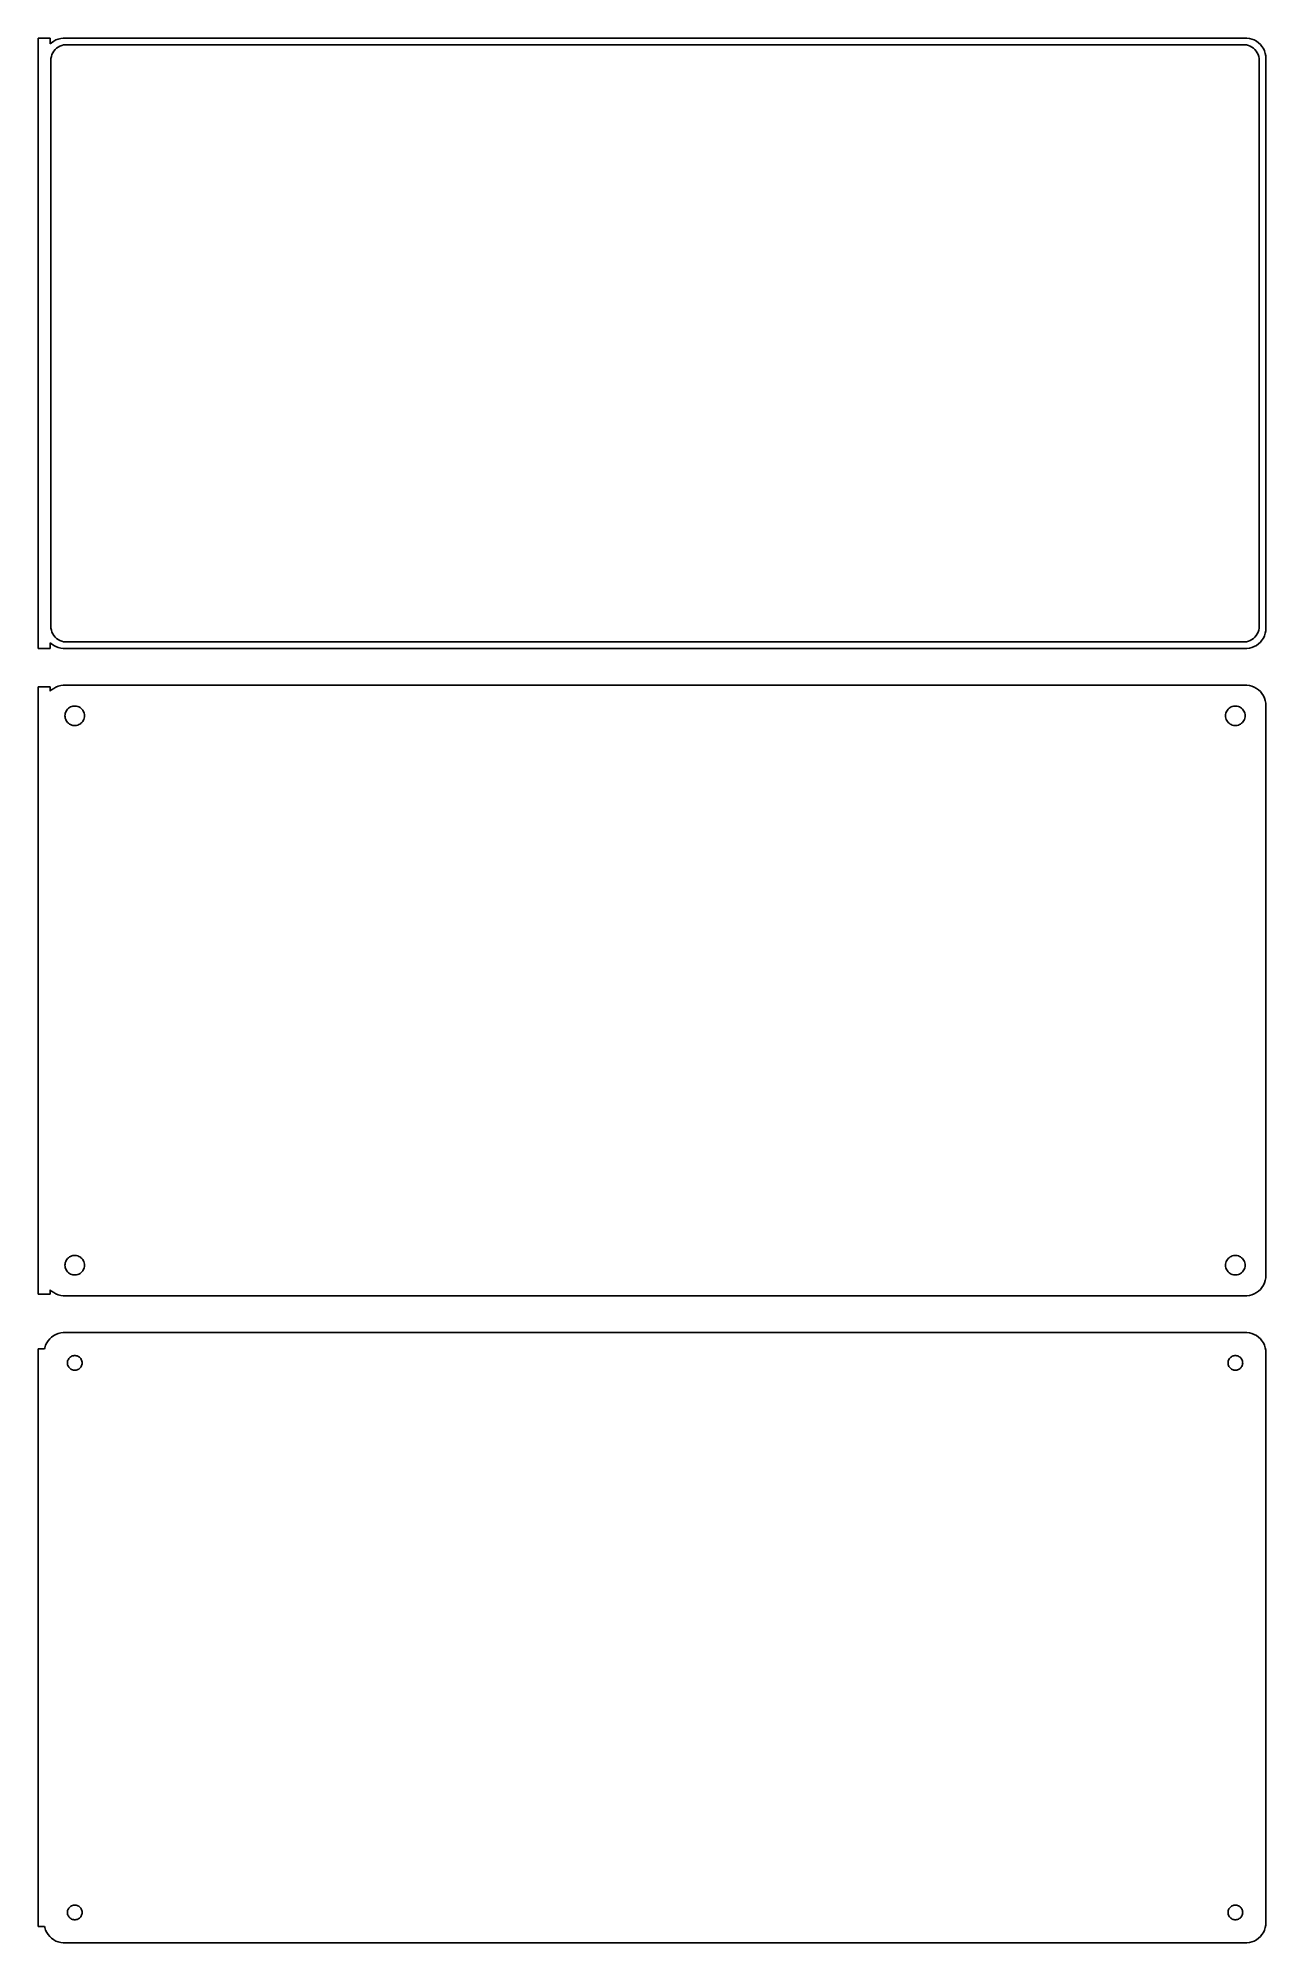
# Model space of a CAD drawing. Header units: metres. Extents: x -152 to 150, y 243 to 711.
import ezdxf

# ---------------------------------------------------------------- set-up
doc = ezdxf.new("R2010")
doc.units = ezdxf.units.M

msp = doc.modelspace()

# ---------------------------------------------------------------- linework, layer by layer
for p, q in [((-148.5, 710.99), (-151.5, 710.99)), ((-151.5, 710.99), (-151.5, 561.01)), ((-148.5, 709.559), (-148.5, 710.99)), ((-148.187, 709.853), (-148.5, 709.559)), ((-148.251, 706.463), (-148.101, 706.926)), ((-147.679, 710.222), (-148.187, 709.853)), ((-148.101, 706.926), (-147.894, 707.366)), ((-147.894, 707.366), (-147.633, 707.776)), ((-147.129, 710.524), (-147.679, 710.222)), ((-147.633, 707.776), (-147.323, 708.151)), ((-147.323, 708.151), (-146.969, 708.484)), ((-146.545, 710.755), (-147.129, 710.524)), ((-146.969, 708.484), (-146.575, 708.77)), ((-146.575, 708.77), (-146.149, 709.004)), ((-145.937, 710.911), (-146.545, 710.755)), ((-146.149, 709.004), (-145.697, 709.183)), ((-145.314, 710.99), (-145.937, 710.911)), ((-145.697, 709.183), (-145.226, 709.304)), ((145.314, 710.99), (-145.314, 710.99)), ((-145.226, 709.304), (-144.743, 709.365)), ((-144.743, 709.365), (144.743, 709.365)), ((144.743, 709.365), (145.226, 709.304)), ((145.226, 709.304), (145.697, 709.183)), ((145.937, 710.911), (145.314, 710.99)), ((145.697, 709.183), (146.149, 709.004)), ((146.545, 710.755), (145.937, 710.911)), ((146.149, 709.004), (146.575, 708.77)), ((147.129, 710.524), (146.545, 710.755)), ((146.575, 708.77), (146.969, 708.484)), ((146.969, 708.484), (147.323, 708.151)), ((147.679, 710.222), (147.129, 710.524)), ((147.323, 708.151), (147.633, 707.776)), ((147.633, 707.776), (147.894, 707.366)), ((148.187, 709.853), (147.679, 710.222)), ((147.894, 707.366), (148.101, 706.926)), ((148.101, 706.926), (148.251, 706.463)), ((148.645, 709.423), (148.187, 709.853)), ((149.045, 708.939), (148.645, 709.423)), ((149.382, 708.409), (149.045, 708.939)), ((149.649, 707.841), (149.382, 708.409)), ((149.843, 707.243), (149.649, 707.841)), ((149.961, 706.627), (149.843, 707.243)), ((-148.373, 705.5), (-148.342, 705.985)), ((-148.373, 566.5), (-148.373, 705.5)), ((-148.342, 705.985), (-148.251, 706.463)), ((148.251, 706.463), (148.342, 705.985)), ((148.342, 705.985), (148.373, 705.5)), ((148.373, 705.5), (148.373, 566.5)), ((150, 706), (149.961, 706.627)), ((150, 566), (150, 706)), ((-148.342, 566.015), (-148.373, 566.5)), ((148.373, 566.5), (148.342, 566.015)), ((-148.5, 562.441), (-148.187, 562.147)), ((-148.5, 561.01), (-148.5, 562.441)), ((-148.251, 565.537), (-148.342, 566.015)), ((-148.101, 565.074), (-148.251, 565.537)), ((-148.187, 562.147), (-147.679, 561.778)), ((-147.894, 564.634), (-148.101, 565.074)), ((-147.633, 564.224), (-147.894, 564.634)), ((-147.679, 561.778), (-147.129, 561.476)), ((-147.323, 563.849), (-147.633, 564.224)), ((-146.969, 563.516), (-147.323, 563.849)), ((-146.575, 563.23), (-146.969, 563.516)), ((-146.149, 562.996), (-146.575, 563.23)), ((-145.697, 562.817), (-146.149, 562.996)), ((-145.226, 562.696), (-145.697, 562.817)), ((-144.743, 562.635), (-145.226, 562.696)), ((144.743, 562.635), (-144.743, 562.635)), ((145.226, 562.696), (144.743, 562.635)), ((145.697, 562.817), (145.226, 562.696)), ((146.149, 562.996), (145.697, 562.817)), ((146.575, 563.23), (146.149, 562.996)), ((146.969, 563.516), (146.575, 563.23)), ((147.323, 563.849), (146.969, 563.516)), ((147.129, 561.476), (147.679, 561.778)), ((147.633, 564.224), (147.323, 563.849)), ((147.894, 564.634), (147.633, 564.224)), ((147.679, 561.778), (148.187, 562.147)), ((148.101, 565.074), (147.894, 564.634)), ((148.251, 565.537), (148.101, 565.074)), ((148.187, 562.147), (148.645, 562.577)), ((148.342, 566.015), (148.251, 565.537)), ((148.645, 562.577), (149.045, 563.061)), ((149.045, 563.061), (149.382, 563.591)), ((149.382, 563.591), (149.649, 564.159)), ((149.649, 564.159), (149.843, 564.757)), ((149.843, 564.757), (149.961, 565.373)), ((149.961, 565.373), (150, 566)), ((-151.5, 561.01), (-148.5, 561.01)), ((-147.129, 561.476), (-146.545, 561.245)), ((-146.545, 561.245), (-145.937, 561.089)), ((-145.937, 561.089), (-145.314, 561.01)), ((-145.314, 561.01), (145.314, 561.01)), ((145.314, 561.01), (145.937, 561.089)), ((145.937, 561.089), (146.545, 561.245)), ((146.545, 561.245), (147.129, 561.476)), ((-148.5, 551.615), (-151.5, 551.615)), ((-151.5, 551.615), (-151.5, 402.385)), ((-148.5, 550.559), (-148.5, 551.615)), ((-148.187, 550.853), (-148.5, 550.559)), ((-147.679, 551.222), (-148.187, 550.853)), ((-147.129, 551.524), (-147.679, 551.222)), ((-146.545, 551.755), (-147.129, 551.524)), ((-145.937, 551.911), (-146.545, 551.755)), ((-145.314, 551.99), (-145.937, 551.911)), ((145.314, 551.99), (-145.314, 551.99)), ((145.937, 551.911), (145.314, 551.99)), ((146.545, 551.755), (145.937, 551.911)), ((147.129, 551.524), (146.545, 551.755)), ((147.679, 551.222), (147.129, 551.524)), ((148.187, 550.853), (147.679, 551.222)), ((148.645, 550.423), (148.187, 550.853)), ((149.045, 549.939), (148.645, 550.423)), ((149.382, 549.409), (149.045, 549.939)), ((149.649, 548.841), (149.382, 549.409)), ((149.843, 548.243), (149.649, 548.841)), ((149.961, 547.627), (149.843, 548.243)), ((150, 547), (149.961, 547.627)), ((-144.9, 544.5), (-144.881, 544.801)), ((-144.881, 544.199), (-144.9, 544.5)), ((-144.881, 544.801), (-144.825, 545.097)), ((-144.825, 543.903), (-144.881, 544.199)), ((-144.825, 545.097), (-144.731, 545.383)), ((-144.731, 543.617), (-144.825, 543.903)), ((-144.731, 545.383), (-144.603, 545.656)), ((-144.603, 543.344), (-144.731, 543.617)), ((-144.603, 545.656), (-144.442, 545.911)), ((-144.442, 543.089), (-144.603, 543.344)), ((-144.442, 545.911), (-144.25, 546.143)), ((-144.25, 542.857), (-144.442, 543.089)), ((-144.25, 546.143), (-144.03, 546.349)), ((-144.03, 542.651), (-144.25, 542.857)), ((-144.03, 546.349), (-143.786, 546.526)), ((-143.786, 546.526), (-143.522, 546.672)), ((-143.522, 546.672), (-143.242, 546.783)), ((-143.242, 546.783), (-142.95, 546.857)), ((-142.95, 546.857), (-142.651, 546.895)), ((-142.651, 546.895), (-142.349, 546.895)), ((-142.349, 546.895), (-142.05, 546.857)), ((-142.05, 546.857), (-141.758, 546.783)), ((-141.758, 546.783), (-141.478, 546.672)), ((-141.478, 546.672), (-141.214, 546.526)), ((-141.214, 546.526), (-140.97, 546.349)), ((-140.97, 546.349), (-140.75, 546.143)), ((-140.75, 542.857), (-140.97, 542.651)), ((-140.75, 546.143), (-140.558, 545.911)), ((-140.558, 543.089), (-140.75, 542.857)), ((-140.558, 545.911), (-140.397, 545.656)), ((-140.397, 543.344), (-140.558, 543.089)), ((-140.397, 545.656), (-140.269, 545.383)), ((-140.269, 543.617), (-140.397, 543.344)), ((-140.269, 545.383), (-140.175, 545.097)), ((-140.175, 543.903), (-140.269, 543.617)), ((-140.175, 545.097), (-140.119, 544.801)), ((-140.119, 544.199), (-140.175, 543.903)), ((-140.119, 544.801), (-140.1, 544.5)), ((-140.1, 544.5), (-140.119, 544.199)), ((140.1, 544.5), (140.119, 544.801)), ((140.119, 544.199), (140.1, 544.5)), ((140.119, 544.801), (140.175, 545.097)), ((140.175, 543.903), (140.119, 544.199)), ((140.175, 545.097), (140.269, 545.383)), ((140.269, 543.617), (140.175, 543.903)), ((140.269, 545.383), (140.397, 545.656)), ((140.397, 543.344), (140.269, 543.617)), ((140.397, 545.656), (140.558, 545.911)), ((140.558, 543.089), (140.397, 543.344)), ((140.558, 545.911), (140.75, 546.143)), ((140.75, 542.857), (140.558, 543.089)), ((140.75, 546.143), (140.97, 546.349)), ((140.97, 542.651), (140.75, 542.857)), ((140.97, 546.349), (141.214, 546.526)), ((141.214, 546.526), (141.478, 546.672)), ((141.478, 546.672), (141.758, 546.783)), ((141.758, 546.783), (142.05, 546.857)), ((142.05, 546.857), (142.349, 546.895)), ((142.349, 546.895), (142.651, 546.895)), ((142.651, 546.895), (142.95, 546.857)), ((142.95, 546.857), (143.242, 546.783)), ((143.242, 546.783), (143.522, 546.672)), ((143.522, 546.672), (143.786, 546.526)), ((143.786, 546.526), (144.03, 546.349)), ((144.03, 546.349), (144.25, 546.143)), ((144.25, 542.857), (144.03, 542.651)), ((144.25, 546.143), (144.442, 545.911)), ((144.442, 543.089), (144.25, 542.857)), ((144.442, 545.911), (144.603, 545.656)), ((144.603, 543.344), (144.442, 543.089)), ((144.603, 545.656), (144.731, 545.383)), ((144.731, 543.617), (144.603, 543.344)), ((144.731, 545.383), (144.825, 545.097)), ((144.825, 543.903), (144.731, 543.617)), ((144.825, 545.097), (144.881, 544.801)), ((144.881, 544.199), (144.825, 543.903)), ((144.881, 544.801), (144.9, 544.5)), ((144.9, 544.5), (144.881, 544.199)), ((150, 407), (150, 547)), ((-143.786, 542.474), (-144.03, 542.651)), ((-143.522, 542.328), (-143.786, 542.474)), ((-143.242, 542.217), (-143.522, 542.328)), ((-142.95, 542.143), (-143.242, 542.217)), ((-142.651, 542.105), (-142.95, 542.143)), ((-142.349, 542.105), (-142.651, 542.105)), ((-142.05, 542.143), (-142.349, 542.105)), ((-141.758, 542.217), (-142.05, 542.143)), ((-141.478, 542.328), (-141.758, 542.217)), ((-141.214, 542.474), (-141.478, 542.328)), ((-140.97, 542.651), (-141.214, 542.474)), ((141.214, 542.474), (140.97, 542.651)), ((141.478, 542.328), (141.214, 542.474)), ((141.758, 542.217), (141.478, 542.328)), ((142.05, 542.143), (141.758, 542.217)), ((142.349, 542.105), (142.05, 542.143)), ((142.651, 542.105), (142.349, 542.105)), ((142.95, 542.143), (142.651, 542.105)), ((143.242, 542.217), (142.95, 542.143)), ((143.522, 542.328), (143.242, 542.217)), ((143.786, 542.474), (143.522, 542.328)), ((144.03, 542.651), (143.786, 542.474)), ((-143.242, 411.783), (-142.95, 411.857)), ((-142.95, 411.857), (-142.651, 411.895)), ((-142.651, 411.895), (-142.349, 411.895)), ((-142.349, 411.895), (-142.05, 411.857)), ((-142.05, 411.857), (-141.758, 411.783)), ((141.758, 411.783), (142.05, 411.857)), ((142.05, 411.857), (142.349, 411.895)), ((142.349, 411.895), (142.651, 411.895)), ((142.651, 411.895), (142.95, 411.857)), ((142.95, 411.857), (143.242, 411.783)), ((-144.9, 409.5), (-144.881, 409.801)), ((-144.881, 409.199), (-144.9, 409.5)), ((-144.881, 409.801), (-144.825, 410.097)), ((-144.825, 408.903), (-144.881, 409.199)), ((-144.825, 410.097), (-144.731, 410.383)), ((-144.731, 408.617), (-144.825, 408.903)), ((-144.731, 410.383), (-144.603, 410.656)), ((-144.603, 408.344), (-144.731, 408.617)), ((-144.603, 410.656), (-144.442, 410.911)), ((-144.442, 408.089), (-144.603, 408.344)), ((-144.442, 410.911), (-144.25, 411.143)), ((-144.25, 407.857), (-144.442, 408.089)), ((-144.25, 411.143), (-144.03, 411.349)), ((-144.03, 407.651), (-144.25, 407.857)), ((-144.03, 411.349), (-143.786, 411.526)), ((-143.786, 407.474), (-144.03, 407.651)), ((-143.786, 411.526), (-143.522, 411.672)), ((-143.522, 407.328), (-143.786, 407.474)), ((-143.522, 411.672), (-143.242, 411.783)), ((-143.242, 407.217), (-143.522, 407.328)), ((-142.95, 407.143), (-143.242, 407.217)), ((-142.651, 407.105), (-142.95, 407.143)), ((-142.05, 407.143), (-142.349, 407.105)), ((-141.758, 407.217), (-142.05, 407.143)), ((-141.758, 411.783), (-141.478, 411.672)), ((-141.478, 407.328), (-141.758, 407.217)), ((-141.478, 411.672), (-141.214, 411.526)), ((-141.214, 407.474), (-141.478, 407.328)), ((-141.214, 411.526), (-140.97, 411.349)), ((-140.97, 407.651), (-141.214, 407.474)), ((-140.97, 411.349), (-140.75, 411.143)), ((-140.75, 407.857), (-140.97, 407.651)), ((-140.75, 411.143), (-140.558, 410.911)), ((-140.558, 408.089), (-140.75, 407.857)), ((-140.558, 410.911), (-140.397, 410.656)), ((-140.397, 408.344), (-140.558, 408.089)), ((-140.397, 410.656), (-140.269, 410.383)), ((-140.269, 408.617), (-140.397, 408.344)), ((-140.269, 410.383), (-140.175, 410.097)), ((-140.175, 408.903), (-140.269, 408.617)), ((-140.175, 410.097), (-140.119, 409.801)), ((-140.119, 409.199), (-140.175, 408.903)), ((-140.119, 409.801), (-140.1, 409.5)), ((-140.1, 409.5), (-140.119, 409.199)), ((140.1, 409.5), (140.119, 409.801)), ((140.119, 409.199), (140.1, 409.5)), ((140.119, 409.801), (140.175, 410.097)), ((140.175, 408.903), (140.119, 409.199)), ((140.175, 410.097), (140.269, 410.383)), ((140.269, 408.617), (140.175, 408.903)), ((140.269, 410.383), (140.397, 410.656)), ((140.397, 408.344), (140.269, 408.617)), ((140.397, 410.656), (140.558, 410.911)), ((140.558, 408.089), (140.397, 408.344)), ((140.558, 410.911), (140.75, 411.143)), ((140.75, 407.857), (140.558, 408.089)), ((140.75, 411.143), (140.97, 411.349)), ((140.97, 407.651), (140.75, 407.857)), ((140.97, 411.349), (141.214, 411.526)), ((141.214, 407.474), (140.97, 407.651)), ((141.214, 411.526), (141.478, 411.672)), ((141.478, 407.328), (141.214, 407.474)), ((141.478, 411.672), (141.758, 411.783)), ((141.758, 407.217), (141.478, 407.328)), ((142.05, 407.143), (141.758, 407.217)), ((142.349, 407.105), (142.05, 407.143)), ((142.95, 407.143), (142.651, 407.105)), ((143.242, 407.217), (142.95, 407.143)), ((143.242, 411.783), (143.522, 411.672)), ((143.522, 407.328), (143.242, 407.217)), ((143.522, 411.672), (143.786, 411.526)), ((143.786, 407.474), (143.522, 407.328)), ((143.786, 411.526), (144.03, 411.349)), ((144.03, 407.651), (143.786, 407.474)), ((144.03, 411.349), (144.25, 411.143)), ((144.25, 407.857), (144.03, 407.651)), ((144.25, 411.143), (144.442, 410.911)), ((144.442, 408.089), (144.25, 407.857)), ((144.442, 410.911), (144.603, 410.656)), ((144.603, 408.344), (144.442, 408.089)), ((144.603, 410.656), (144.731, 410.383)), ((144.731, 408.617), (144.603, 408.344)), ((144.731, 410.383), (144.825, 410.097)), ((144.825, 408.903), (144.731, 408.617)), ((144.825, 410.097), (144.881, 409.801)), ((144.881, 409.199), (144.825, 408.903)), ((144.881, 409.801), (144.9, 409.5)), ((144.9, 409.5), (144.881, 409.199)), ((-148.5, 402.385), (-148.5, 403.441)), ((-148.5, 403.441), (-148.187, 403.147)), ((-148.187, 403.147), (-147.679, 402.778)), ((-147.679, 402.778), (-147.129, 402.476)), ((-147.129, 402.476), (-146.545, 402.245)), ((-142.349, 407.105), (-142.651, 407.105)), ((142.651, 407.105), (142.349, 407.105)), ((146.545, 402.245), (147.129, 402.476)), ((147.129, 402.476), (147.679, 402.778)), ((147.679, 402.778), (148.187, 403.147)), ((148.187, 403.147), (148.645, 403.577)), ((148.645, 403.577), (149.045, 404.061)), ((149.045, 404.061), (149.382, 404.591)), ((149.382, 404.591), (149.649, 405.159)), ((149.649, 405.159), (149.843, 405.757)), ((149.843, 405.757), (149.961, 406.373)), ((149.961, 406.373), (150, 407)), ((-151.5, 402.385), (-148.5, 402.385)), ((-146.545, 402.245), (-145.937, 402.089)), ((-145.937, 402.089), (-145.314, 402.01)), ((-145.314, 402.01), (145.314, 402.01)), ((145.314, 402.01), (145.937, 402.089)), ((145.937, 402.089), (146.545, 402.245)), ((-149.9, 388.944), (-151.5, 388.944)), ((-151.5, 388.944), (-151.5, 247.056)), ((-149.843, 389.243), (-149.9, 388.944)), ((-149.649, 389.841), (-149.843, 389.243)), ((-149.382, 390.409), (-149.649, 389.841)), ((-149.045, 390.939), (-149.382, 390.409)), ((-148.645, 391.423), (-149.045, 390.939)), ((-148.187, 391.853), (-148.645, 391.423)), ((-147.679, 392.222), (-148.187, 391.853)), ((-147.129, 392.524), (-147.679, 392.222)), ((-146.545, 392.755), (-147.129, 392.524)), ((-145.937, 392.911), (-146.545, 392.755)), ((-145.314, 392.99), (-145.937, 392.911)), ((145.314, 392.99), (-145.314, 392.99)), ((145.937, 392.911), (145.314, 392.99)), ((146.545, 392.755), (145.937, 392.911)), ((147.129, 392.524), (146.545, 392.755)), ((147.679, 392.222), (147.129, 392.524)), ((148.187, 391.853), (147.679, 392.222)), ((148.645, 391.423), (148.187, 391.853)), ((149.045, 390.939), (148.645, 391.423)), ((149.382, 390.409), (149.045, 390.939)), ((149.649, 389.841), (149.382, 390.409)), ((149.843, 389.243), (149.649, 389.841)), ((149.961, 388.627), (149.843, 389.243)), ((150, 388), (149.961, 388.627)), ((-144.3, 385.5), (-144.286, 385.726)), ((-144.286, 385.274), (-144.3, 385.5)), ((-144.286, 385.726), (-144.243, 385.948)), ((-144.243, 385.052), (-144.286, 385.274)), ((-144.243, 385.948), (-144.174, 386.163)), ((-144.174, 384.837), (-144.243, 385.052)), ((-144.174, 386.163), (-144.077, 386.367)), ((-144.077, 384.633), (-144.174, 384.837)), ((-144.077, 386.367), (-143.956, 386.558)), ((-143.956, 384.442), (-144.077, 384.633)), ((-143.956, 386.558), (-143.812, 386.732)), ((-143.812, 384.268), (-143.956, 384.442)), ((-143.812, 386.732), (-143.647, 386.887)), ((-143.647, 384.113), (-143.812, 384.268)), ((-143.647, 386.887), (-143.464, 387.02)), ((-143.464, 383.98), (-143.647, 384.113)), ((-143.464, 387.02), (-143.266, 387.129)), ((-143.266, 383.871), (-143.464, 383.98)), ((-143.266, 387.129), (-143.056, 387.212)), ((-143.056, 383.788), (-143.266, 383.871)), ((-143.056, 387.212), (-142.837, 387.268)), ((-142.837, 383.732), (-143.056, 383.788)), ((-142.837, 387.268), (-142.613, 387.296)), ((-142.613, 387.296), (-142.387, 387.296)), ((-142.387, 387.296), (-142.163, 387.268)), ((-142.163, 387.268), (-141.944, 387.212)), ((-141.944, 383.788), (-142.163, 383.732)), ((-141.944, 387.212), (-141.734, 387.129)), ((-141.734, 383.871), (-141.944, 383.788)), ((-141.734, 387.129), (-141.536, 387.02)), ((-141.536, 383.98), (-141.734, 383.871)), ((-141.536, 387.02), (-141.353, 386.887)), ((-141.353, 384.113), (-141.536, 383.98)), ((-141.353, 386.887), (-141.188, 386.732)), ((-141.188, 384.268), (-141.353, 384.113)), ((-141.188, 386.732), (-141.044, 386.558)), ((-141.044, 384.442), (-141.188, 384.268)), ((-141.044, 386.558), (-140.923, 386.367)), ((-140.923, 384.633), (-141.044, 384.442)), ((-140.923, 386.367), (-140.826, 386.163)), ((-140.826, 384.837), (-140.923, 384.633)), ((-140.826, 386.163), (-140.757, 385.948)), ((-140.757, 385.052), (-140.826, 384.837)), ((-140.757, 385.948), (-140.714, 385.726)), ((-140.714, 385.274), (-140.757, 385.052)), ((-140.714, 385.726), (-140.7, 385.5)), ((-140.7, 385.5), (-140.714, 385.274)), ((140.7, 385.5), (140.714, 385.726)), ((140.714, 385.274), (140.7, 385.5)), ((140.714, 385.726), (140.757, 385.948)), ((140.757, 385.052), (140.714, 385.274)), ((140.757, 385.948), (140.826, 386.163)), ((140.826, 384.837), (140.757, 385.052)), ((140.826, 386.163), (140.923, 386.367)), ((140.923, 384.633), (140.826, 384.837)), ((140.923, 386.367), (141.044, 386.558)), ((141.044, 384.442), (140.923, 384.633)), ((141.044, 386.558), (141.188, 386.732)), ((141.188, 384.268), (141.044, 384.442)), ((141.188, 386.732), (141.353, 386.887)), ((141.353, 384.113), (141.188, 384.268)), ((141.353, 386.887), (141.536, 387.02)), ((141.536, 383.98), (141.353, 384.113)), ((141.536, 387.02), (141.734, 387.129)), ((141.734, 383.871), (141.536, 383.98)), ((141.734, 387.129), (141.944, 387.212)), ((141.944, 383.788), (141.734, 383.871)), ((141.944, 387.212), (142.163, 387.268)), ((142.163, 383.732), (141.944, 383.788)), ((142.163, 387.268), (142.387, 387.296)), ((142.387, 387.296), (142.613, 387.296)), ((142.613, 387.296), (142.837, 387.268)), ((142.837, 387.268), (143.056, 387.212)), ((143.056, 383.788), (142.837, 383.732)), ((143.056, 387.212), (143.266, 387.129)), ((143.266, 383.871), (143.056, 383.788)), ((143.266, 387.129), (143.464, 387.02)), ((143.464, 383.98), (143.266, 383.871)), ((143.464, 387.02), (143.647, 386.887)), ((143.647, 384.113), (143.464, 383.98)), ((143.647, 386.887), (143.812, 386.732)), ((143.812, 384.268), (143.647, 384.113)), ((143.812, 386.732), (143.956, 386.558)), ((143.956, 384.442), (143.812, 384.268)), ((143.956, 386.558), (144.077, 386.367)), ((144.077, 384.633), (143.956, 384.442)), ((144.077, 386.367), (144.174, 386.163)), ((144.174, 384.837), (144.077, 384.633)), ((144.174, 386.163), (144.243, 385.948)), ((144.243, 385.052), (144.174, 384.837)), ((144.243, 385.948), (144.286, 385.726)), ((144.286, 385.274), (144.243, 385.052)), ((144.286, 385.726), (144.3, 385.5)), ((144.3, 385.5), (144.286, 385.274)), ((150, 248), (150, 388)), ((-142.613, 383.704), (-142.837, 383.732)), ((-142.387, 383.704), (-142.613, 383.704)), ((-142.163, 383.732), (-142.387, 383.704)), ((142.387, 383.704), (142.163, 383.732)), ((142.613, 383.704), (142.387, 383.704)), ((142.837, 383.732), (142.613, 383.704)), ((-144.3, 250.5), (-144.286, 250.726)), ((-144.286, 250.274), (-144.3, 250.5)), ((-144.286, 250.726), (-144.243, 250.948)), ((-144.243, 250.052), (-144.286, 250.274)), ((-144.243, 250.948), (-144.174, 251.163)), ((-144.174, 249.837), (-144.243, 250.052)), ((-144.174, 251.163), (-144.077, 251.367)), ((-144.077, 249.633), (-144.174, 249.837)), ((-144.077, 251.367), (-143.956, 251.558)), ((-143.956, 249.442), (-144.077, 249.633)), ((-143.956, 251.558), (-143.812, 251.732)), ((-143.812, 249.268), (-143.956, 249.442)), ((-143.812, 251.732), (-143.647, 251.887)), ((-143.647, 249.113), (-143.812, 249.268)), ((-143.647, 251.887), (-143.464, 252.02)), ((-143.464, 248.98), (-143.647, 249.113)), ((-143.464, 252.02), (-143.266, 252.129)), ((-143.266, 248.871), (-143.464, 248.98)), ((-143.266, 252.129), (-143.056, 252.212)), ((-143.056, 248.788), (-143.266, 248.871)), ((-143.056, 252.212), (-142.837, 252.268)), ((-142.837, 248.732), (-143.056, 248.788)), ((-142.837, 252.268), (-142.613, 252.296)), ((-142.613, 248.704), (-142.837, 248.732)), ((-142.613, 252.296), (-142.387, 252.296)), ((-142.387, 248.704), (-142.613, 248.704)), ((-142.387, 252.296), (-142.163, 252.268)), ((-142.163, 248.732), (-142.387, 248.704)), ((-142.163, 252.268), (-141.944, 252.212)), ((-141.944, 248.788), (-142.163, 248.732)), ((-141.944, 252.212), (-141.734, 252.129)), ((-141.734, 248.871), (-141.944, 248.788)), ((-141.734, 252.129), (-141.536, 252.02)), ((-141.536, 248.98), (-141.734, 248.871)), ((-141.536, 252.02), (-141.353, 251.887)), ((-141.353, 249.113), (-141.536, 248.98)), ((-141.353, 251.887), (-141.188, 251.732)), ((-141.188, 249.268), (-141.353, 249.113)), ((-141.188, 251.732), (-141.044, 251.558)), ((-141.044, 249.442), (-141.188, 249.268)), ((-141.044, 251.558), (-140.923, 251.367)), ((-140.923, 249.633), (-141.044, 249.442)), ((-140.923, 251.367), (-140.826, 251.163)), ((-140.826, 249.837), (-140.923, 249.633)), ((-140.826, 251.163), (-140.757, 250.948)), ((-140.757, 250.052), (-140.826, 249.837)), ((-140.757, 250.948), (-140.714, 250.726)), ((-140.714, 250.274), (-140.757, 250.052)), ((-140.714, 250.726), (-140.7, 250.5)), ((-140.7, 250.5), (-140.714, 250.274)), ((140.7, 250.5), (140.714, 250.726)), ((140.714, 250.274), (140.7, 250.5)), ((140.714, 250.726), (140.757, 250.948)), ((140.757, 250.052), (140.714, 250.274)), ((140.757, 250.948), (140.826, 251.163)), ((140.826, 249.837), (140.757, 250.052)), ((140.826, 251.163), (140.923, 251.367)), ((140.923, 249.633), (140.826, 249.837)), ((140.923, 251.367), (141.044, 251.558)), ((141.044, 249.442), (140.923, 249.633)), ((141.044, 251.558), (141.188, 251.732)), ((141.188, 249.268), (141.044, 249.442)), ((141.188, 251.732), (141.353, 251.887)), ((141.353, 249.113), (141.188, 249.268)), ((141.353, 251.887), (141.536, 252.02)), ((141.536, 248.98), (141.353, 249.113)), ((141.536, 252.02), (141.734, 252.129)), ((141.734, 248.871), (141.536, 248.98)), ((141.734, 252.129), (141.944, 252.212)), ((141.944, 248.788), (141.734, 248.871)), ((141.944, 252.212), (142.163, 252.268)), ((142.163, 248.732), (141.944, 248.788)), ((142.163, 252.268), (142.387, 252.296)), ((142.387, 248.704), (142.163, 248.732)), ((142.387, 252.296), (142.613, 252.296)), ((142.613, 248.704), (142.387, 248.704)), ((142.613, 252.296), (142.837, 252.268)), ((142.837, 248.732), (142.613, 248.704)), ((142.837, 252.268), (143.056, 252.212)), ((143.056, 248.788), (142.837, 248.732)), ((143.056, 252.212), (143.266, 252.129)), ((143.266, 248.871), (143.056, 248.788)), ((143.266, 252.129), (143.464, 252.02)), ((143.464, 248.98), (143.266, 248.871)), ((143.464, 252.02), (143.647, 251.887)), ((143.647, 249.113), (143.464, 248.98)), ((143.647, 251.887), (143.812, 251.732)), ((143.812, 249.268), (143.647, 249.113)), ((143.812, 251.732), (143.956, 251.558)), ((143.956, 249.442), (143.812, 249.268)), ((143.956, 251.558), (144.077, 251.367)), ((144.077, 249.633), (143.956, 249.442)), ((144.077, 251.367), (144.174, 251.163)), ((144.174, 249.837), (144.077, 249.633)), ((144.174, 251.163), (144.243, 250.948)), ((144.243, 250.052), (144.174, 249.837)), ((144.243, 250.948), (144.286, 250.726)), ((144.286, 250.274), (144.243, 250.052)), ((144.286, 250.726), (144.3, 250.5)), ((144.3, 250.5), (144.286, 250.274)), ((-151.5, 247.056), (-149.9, 247.056)), ((-149.9, 247.056), (-149.843, 246.757)), ((-149.843, 246.757), (-149.649, 246.159)), ((-149.649, 246.159), (-149.382, 245.591)), ((-149.382, 245.591), (-149.045, 245.061)), ((-149.045, 245.061), (-148.645, 244.577)), ((-148.645, 244.577), (-148.187, 244.147)), ((-148.187, 244.147), (-147.679, 243.778)), ((-147.679, 243.778), (-147.129, 243.476)), ((-147.129, 243.476), (-146.545, 243.245)), ((146.545, 243.245), (147.129, 243.476)), ((147.129, 243.476), (147.679, 243.778)), ((147.679, 243.778), (148.187, 244.147)), ((148.187, 244.147), (148.645, 244.577)), ((148.645, 244.577), (149.045, 245.061)), ((149.045, 245.061), (149.382, 245.591)), ((149.382, 245.591), (149.649, 246.159)), ((149.649, 246.159), (149.843, 246.757)), ((149.843, 246.757), (149.961, 247.373)), ((149.961, 247.373), (150, 248)), ((-146.545, 243.245), (-145.937, 243.089)), ((-145.937, 243.089), (-145.314, 243.01)), ((-145.314, 243.01), (145.314, 243.01)), ((145.314, 243.01), (145.937, 243.089)), ((145.937, 243.089), (146.545, 243.245))]:
    msp.add_line(p, q)

doc.saveas('drawing.dxf')
